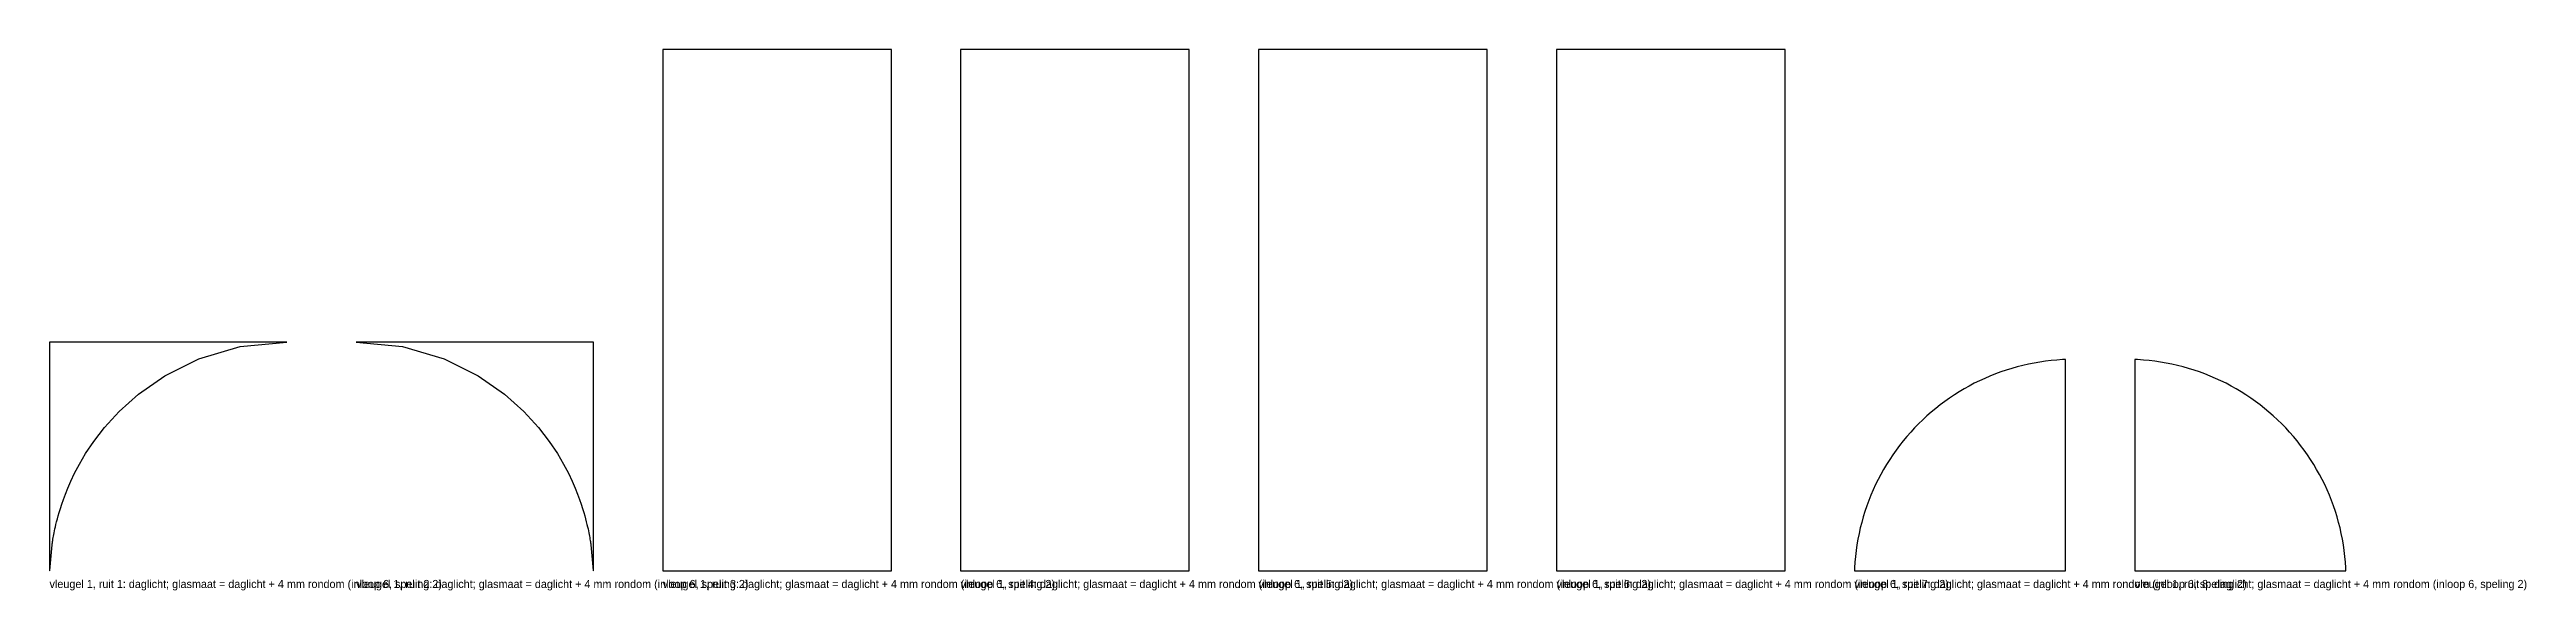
# Model space of a CAD drawing. Header units: millimetres. Extents: x 0 to 4290, y -34 to 902.
import ezdxf

# ---------------------------------------------------------------- set-up
doc = ezdxf.new("R2010")
doc.units = ezdxf.units.MM

msp = doc.modelspace()

# ---------------------------------------------------------------- linework, layer by layer
at = {"layer": 'DAGLICHT'}
for p, q in [((1458, 902.5), (1062, 902.5)), ((1062, 902.5), (1062, 0)), ((1458, 0), (1458, 902.5)), ((1974, 902.5), (1578, 902.5)), ((1578, 902.5), (1578, 0)), ((1974, 0), (1974, 902.5)), ((2490, 902.5), (2094, 902.5)), ((2094, 902.5), (2094, 0)), ((2490, 0), (2490, 902.5)), ((3006, 902.5), (2610, 902.5)), ((2610, 902.5), (2610, 0)), ((3006, 0), (3006, 902.5)), ((411, 396), (0, 396)), ((0, 396), (0, 0)), ((258.3584, 366.6039), (330.3963, 388.0187)), ((330.3963, 388.0187), (411, 396)), ((531, 396), (611.6037, 388.0187)), ((942, 396), (531, 396)), ((611.6037, 388.0187), (683.6416, 366.6039)), ((942, 0), (942, 396)), ((199.5422, 337.4296), (258.3584, 366.6039)), ((683.6416, 366.6039), (742.4578, 337.4296)), ((3379.4915, 344.1464), (3370.1338, 340.6941)), ((3388.9365, 347.3525), (3379.4915, 344.1464)), ((3398.4621, 350.3103), (3388.9365, 347.3525)), ((3408.0619, 353.0177), (3398.4621, 350.3103)), ((3417.7293, 355.4729), (3408.0619, 353.0177)), ((3427.4576, 357.6742), (3417.7293, 355.4729)), ((3437.2402, 359.6201), (3427.4576, 357.6742)), ((3447.0704, 361.3093), (3437.2402, 359.6201)), ((3456.9415, 362.7405), (3447.0704, 361.3093)), ((3466.8466, 363.9128), (3456.9415, 362.7405)), ((3476.779, 364.8255), (3466.8466, 363.9128)), ((3486.7319, 365.4779), (3476.779, 364.8255)), ((3491.6719, 365.6719), (3486.7319, 365.4779)), ((3491.6719, 0), (3491.6719, 365.6719)), ((3616.6119, 365.4779), (3611.6719, 365.6719)), ((3611.6719, 365.6719), (3611.6719, 0)), ((3626.5649, 364.8255), (3616.6119, 365.4779)), ((3636.4973, 363.9128), (3626.5649, 364.8255)), ((3646.4024, 362.7405), (3636.4973, 363.9128)), ((3656.2735, 361.3093), (3646.4024, 362.7405)), ((3666.1037, 359.6201), (3656.2735, 361.3093)), ((3675.8863, 357.6742), (3666.1037, 359.6201)), ((3685.6146, 355.4729), (3675.8863, 357.6742)), ((3695.282, 353.0177), (3685.6146, 355.4729)), ((3704.8818, 350.3103), (3695.282, 353.0177)), ((3714.4074, 347.3525), (3704.8818, 350.3103)), ((3723.8524, 344.1464), (3714.4074, 347.3525)), ((3733.2101, 340.6941), (3723.8524, 344.1464)), ((120.3791, 275.6209), (154.2503, 305.9371)), ((154.2503, 305.9371), (199.5422, 337.4296)), ((742.4578, 337.4296), (787.7497, 305.9371)), ((787.7497, 305.9371), (821.6209, 275.6209)), ((3299.1645, 304.5335), (3290.8712, 298.9921)), ((3307.6, 309.8559), (3299.1645, 304.5335)), ((3316.1719, 314.9557), (3307.6, 309.8559)), ((3324.8745, 319.8293), (3316.1719, 314.9557)), ((3333.7016, 324.4735), (3324.8745, 319.8293)), ((3342.6472, 328.885), (3333.7016, 324.4735)), ((3351.7053, 333.0608), (3342.6472, 328.885)), ((3360.8696, 336.9981), (3351.7053, 333.0608)), ((3370.1338, 340.6941), (3360.8696, 336.9981)), ((3742.4743, 336.9981), (3733.2101, 340.6941)), ((3751.6386, 333.0608), (3742.4743, 336.9981)), ((3760.6967, 328.885), (3751.6386, 333.0608)), ((3769.6423, 324.4735), (3760.6967, 328.885)), ((3778.4694, 319.8293), (3769.6423, 324.4735)), ((3787.1719, 314.9557), (3778.4694, 319.8293)), ((3795.7439, 309.8559), (3787.1719, 314.9557)), ((3804.1794, 304.5335), (3795.7439, 309.8559)), ((3812.4727, 298.9921), (3804.1794, 304.5335)), ((95.2611, 248.1158), (120.3791, 275.6209)), ((821.6209, 275.6209), (846.7389, 248.1158)), ((3244.4089, 261.3676), (3237.2643, 254.4077)), ((3251.7332, 268.1382), (3244.4089, 261.3676)), ((3259.2322, 274.7147), (3251.7332, 268.1382)), ((3266.9009, 281.0926), (3259.2322, 274.7147)), ((3274.7338, 287.2676), (3266.9009, 281.0926)), ((3282.7258, 293.2355), (3274.7338, 287.2676)), ((3290.8712, 298.9921), (3282.7258, 293.2355)), ((3820.6181, 293.2355), (3812.4727, 298.9921)), ((3828.6101, 287.2676), (3820.6181, 293.2355)), ((3836.443, 281.0926), (3828.6101, 287.2676)), ((3844.1117, 274.7147), (3836.443, 281.0926)), ((3851.6107, 268.1382), (3844.1117, 274.7147)), ((3858.935, 261.3676), (3851.6107, 268.1382)), ((3866.0796, 254.4077), (3858.935, 261.3676)), ((62.4727, 202.8296), (76.5555, 223.8889)), ((76.5555, 223.8889), (95.2611, 248.1158)), ((846.7389, 248.1158), (865.4445, 223.8889)), ((865.4445, 223.8889), (879.5273, 202.8296)), ((3204.4043, 216.9381), (3198.4365, 208.9462)), ((3210.5793, 224.7711), (3204.4043, 216.9381)), ((3216.9573, 232.4397), (3210.5793, 224.7711)), ((3223.5338, 239.9388), (3216.9573, 232.4397)), ((3230.3043, 247.2631), (3223.5338, 239.9388)), ((3237.2643, 254.4077), (3230.3043, 247.2631)), ((3873.0396, 247.2631), (3866.0796, 254.4077)), ((3879.8101, 239.9388), (3873.0396, 247.2631)), ((3886.3866, 232.4397), (3879.8101, 239.9388)), ((3892.7646, 224.7711), (3886.3866, 232.4397)), ((3898.9396, 216.9381), (3892.7646, 224.7711)), ((3904.9074, 208.9462), (3898.9396, 216.9381)), ((43.3904, 168.8048), (51.7214, 184.5992)), ((51.7214, 184.5992), (62.4727, 202.8296)), ((879.5273, 202.8296), (890.2786, 184.5992)), ((890.2786, 184.5992), (898.6096, 168.8048)), ((3176.7163, 175.5), (3171.8426, 166.7975)), ((3181.816, 184.072), (3176.7163, 175.5)), ((3187.1385, 192.5075), (3181.816, 184.072)), ((3192.6799, 200.8008), (3187.1385, 192.5075)), ((3198.4365, 208.9462), (3192.6799, 200.8008)), ((3910.664, 200.8008), (3904.9074, 208.9462)), ((3916.2054, 192.5075), (3910.664, 200.8008)), ((3921.5278, 184.072), (3916.2054, 192.5075)), ((3926.6276, 175.5), (3921.5278, 184.072)), ((3931.5013, 166.7975), (3926.6276, 175.5)), ((23.9441, 123.2343), (27.395, 132.5404)), ((27.395, 132.5404), (31.6154, 143.0769)), ((31.6154, 143.0769), (36.8394, 155.073)), ((36.8394, 155.073), (43.3904, 168.8048)), ((898.6096, 168.8048), (905.1606, 155.073)), ((905.1606, 155.073), (910.3846, 143.0769)), ((910.3846, 143.0769), (914.605, 132.5404)), ((914.605, 132.5404), (918.0559, 123.2343)), ((3154.6738, 130.8024), (3150.9778, 121.5382)), ((3158.6111, 139.9667), (3154.6738, 130.8024)), ((3162.787, 149.0247), (3158.6111, 139.9667)), ((3167.1985, 157.9704), (3162.787, 149.0247)), ((3171.8426, 166.7975), (3167.1985, 157.9704)), ((3936.1454, 157.9704), (3931.5013, 166.7975)), ((3940.5569, 149.0247), (3936.1454, 157.9704)), ((3944.7328, 139.9667), (3940.5569, 149.0247)), ((3948.67, 130.8024), (3944.7328, 139.9667)), ((3952.3661, 121.5382), (3948.67, 130.8024)), ((12.2714, 84.6821), (13.5324, 89.5967)), ((13.5324, 89.5967), (14.9941, 95.0016)), ((14.9941, 95.0016), (16.7008, 100.9704)), ((16.7008, 100.9704), (18.7087, 107.591)), ((18.7087, 107.591), (21.0912, 114.9696)), ((21.0912, 114.9696), (23.9441, 123.2343)), ((918.0559, 123.2343), (920.9088, 114.9696)), ((920.9088, 114.9696), (923.2913, 107.591)), ((923.2913, 107.591), (925.2992, 100.9704)), ((925.2992, 100.9704), (927.0059, 95.0016)), ((927.0059, 95.0016), (928.4676, 89.5967)), ((928.4676, 89.5967), (929.7286, 84.6821)), ((3141.3616, 93.2098), (3138.6542, 83.6101)), ((3144.3194, 102.7355), (3141.3616, 93.2098)), ((3147.5255, 112.1804), (3144.3194, 102.7355)), ((3150.9778, 121.5382), (3147.5255, 112.1804)), ((3955.8184, 112.1804), (3952.3661, 121.5382)), ((3959.0245, 102.7355), (3955.8184, 112.1804)), ((3961.9823, 93.2098), (3959.0245, 102.7355)), ((3964.6897, 83.6101), (3961.9823, 93.2098)), ((0.2775, 0.1001), (4.3734, 44.798)), ((4.3734, 44.798), (4.6379, 46.57)), ((4.6379, 46.57), (4.9271, 48.4489)), ((4.9271, 48.4489), (5.2439, 50.4445)), ((5.2439, 50.4445), (5.5921, 52.568)), ((5.5921, 52.568), (5.9759, 54.8317)), ((5.9759, 54.8317), (6.4003, 57.25)), ((6.4003, 57.25), (6.8711, 59.8387)), ((6.8711, 59.8387), (7.3954, 62.6163)), ((7.3954, 62.6163), (7.9813, 65.6037)), ((7.9813, 65.6037), (8.639, 68.8252)), ((8.639, 68.8252), (9.3805, 72.3086)), ((9.3805, 72.3086), (10.2204, 76.0863)), ((10.2204, 76.0863), (11.1766, 80.196)), ((11.1766, 80.196), (12.2714, 84.6821)), ((929.7286, 84.6821), (930.8234, 80.196)), ((930.8234, 80.196), (931.7796, 76.0863)), ((931.7796, 76.0863), (932.6195, 72.3086)), ((932.6195, 72.3086), (933.361, 68.8252)), ((933.361, 68.8252), (934.0187, 65.6037)), ((934.0187, 65.6037), (934.6046, 62.6163)), ((934.6046, 62.6163), (935.1289, 59.8387)), ((935.1289, 59.8387), (935.5997, 57.25)), ((935.5997, 57.25), (936.0241, 54.8317)), ((936.0241, 54.8317), (936.4079, 52.568)), ((936.4079, 52.568), (936.7561, 50.4445)), ((936.7561, 50.4445), (937.0729, 48.4489)), ((937.0729, 48.4489), (937.3621, 46.57)), ((937.3621, 46.57), (937.6266, 44.798)), ((937.6266, 44.798), (941.7225, 0.1001)), ((3130.3627, 44.6015), (3128.9315, 34.7305)), ((3132.0518, 54.4317), (3130.3627, 44.6015)), ((3133.9977, 64.2144), (3132.0518, 54.4317)), ((3136.199, 73.9427), (3133.9977, 64.2144)), ((3138.6542, 83.6101), (3136.199, 73.9427)), ((3967.1449, 73.9427), (3964.6897, 83.6101)), ((3969.3462, 64.2144), (3967.1449, 73.9427)), ((3971.2921, 54.4317), (3969.3462, 64.2144)), ((3972.9812, 44.6015), (3971.2921, 54.4317)), ((3974.4124, 34.7305), (3972.9812, 44.6015)), ((0, 0), (0.2775, 0.1001)), ((941.7225, 0.1001), (942, 0)), ((1062, 0), (1458, 0)), ((1578, 0), (1974, 0)), ((2094, 0), (2490, 0)), ((2610, 0), (3006, 0)), ((3126.1941, 4.94), (3126, 0)), ((3126, 0), (3491.6719, 0)), ((3126.8464, 14.8929), (3126.1941, 4.94)), ((3127.7591, 24.8253), (3126.8464, 14.8929)), ((3128.9315, 34.7305), (3127.7591, 24.8253)), ((3611.6719, 0), (3977.3439, 0)), ((3975.5848, 24.8253), (3974.4124, 34.7305)), ((3976.4974, 14.8929), (3975.5848, 24.8253)), ((3977.1498, 4.94), (3976.4974, 14.8929)), ((3977.3439, 0), (3977.1498, 4.94))]:
    msp.add_line(p, q, dxfattribs=at)

# ---------------------------------------------------------------- texts
at = {"layer": 'TEKST'}
for s, p in [('vleugel 1, ruit 1: daglicht; glasmaat = daglicht + 4 mm rondom (inloop 6, speling 2)', (0, -30)), ('vleugel 1, ruit 2: daglicht; glasmaat = daglicht + 4 mm rondom (inloop 6, speling 2)', (531, -30)), ('vleugel 1, ruit 3: daglicht; glasmaat = daglicht + 4 mm rondom (inloop 6, speling 2)', (1062, -30)), ('vleugel 1, ruit 4: daglicht; glasmaat = daglicht + 4 mm rondom (inloop 6, speling 2)', (1578, -30)), ('vleugel 1, ruit 5: daglicht; glasmaat = daglicht + 4 mm rondom (inloop 6, speling 2)', (2094, -30)), ('vleugel 1, ruit 6: daglicht; glasmaat = daglicht + 4 mm rondom (inloop 6, speling 2)', (2610, -30)), ('vleugel 1, ruit 7: daglicht; glasmaat = daglicht + 4 mm rondom (inloop 6, speling 2)', (3126, -30)), ('vleugel 1, ruit 8: daglicht; glasmaat = daglicht + 4 mm rondom (inloop 6, speling 2)', (3611.6719, -30))]:
    msp.add_text(s, height=14, dxfattribs=at).set_placement(p)

doc.saveas('drawing.dxf')
